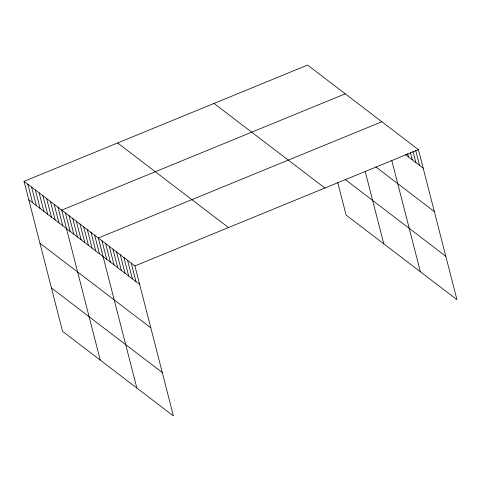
<?xml version="1.0" encoding="UTF-8"?>
<svg xmlns="http://www.w3.org/2000/svg" width="481" height="481" viewBox="0 0 481 481"><rect width="100%" height="100%" fill="white"/><g stroke="black" fill="none" stroke-linecap="round" stroke-linejoin="round"><path stroke-width="0.72" d="M24.05 181.337L134.908 265.927L173.419 415.933L62.566 331.343L24.05 181.337L307.581 65.067L418.434 149.657L456.95 299.663L346.092 215.073L337.74 182.527M345.268 93.825L61.742 210.101L100.258 360.101M381.854 121.741L98.322 238.011L136.838 388.017M134.908 265.927L418.434 149.657M405.417 154.605L423.19 168.164M375.799 166.895L434.331 211.562M345.184 179.485L445.809 256.271M214.015 103.439L324.873 188.029M117.617 142.971L228.469 227.561M28.8 199.843L139.658 284.433M39.941 243.242L150.8 327.832M51.425 287.951L162.277 372.541M415.692 150.427L419.528 165.374M412.945 151.19L415.873 162.584M410.383 152.669L412.211 159.788M407.641 153.439L408.555 156.998M391.805 160.504L420.37 271.747M365.163 171.308L383.784 243.831M131.247 263.137L135.997 281.644M127.591 260.347L132.341 278.854M123.93 257.551L128.686 276.064M120.274 254.762L125.024 273.268M116.612 251.972L121.368 270.478M112.957 249.176L117.707 267.689M109.295 246.386L114.051 264.893M105.64 243.596L110.389 262.103M101.984 240.807L106.734 259.313M94.667 235.221L99.417 253.727M91.005 232.431L95.761 250.938M87.35 229.641L92.099 248.148M83.688 226.846L88.444 245.358M80.032 224.056L84.782 242.562M76.377 221.266L81.127 239.772M72.715 218.47L77.465 236.983M69.06 215.68L73.809 234.187M65.398 212.891L70.154 231.397M57.973 207.221L62.722 225.733M54.203 204.347L58.953 222.853M50.433 201.473L55.189 219.979M46.663 198.593L51.419 217.099M42.893 195.719L47.649 214.225M39.129 192.845L43.879 211.351M35.36 189.965L40.109 208.471M31.59 187.091L36.34 205.597M27.82 184.211L32.57 202.723"/></g></svg>
